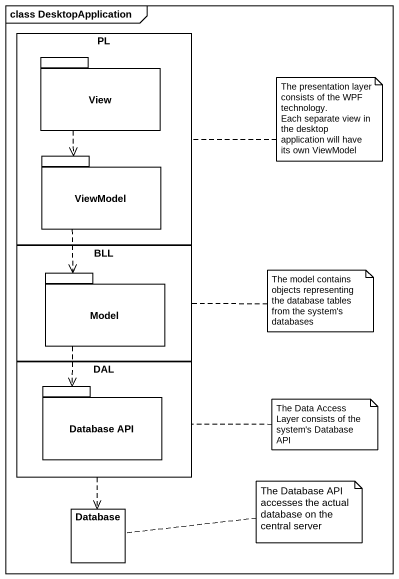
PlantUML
@startuml
mainframe class DesktopApplication
rectangle PL {
  package View {
  }
  package ViewModel {
  }
}
rectangle BLL {
  package Model {
  }
}
rectangle DAL {
  package "Database API" as Database_API {
  }
}
rectangle "Database" as Database_
View ..> ViewModel
ViewModel ..> Model
Model ..> Database_API
DAL ..> Database_
note right of PL
  The presentation layer consists of the WPF technology.
  Each separate view in the desktop application will have its own ViewModel
end note
note right of BLL : The model contains objects representing the database tables from the system's databases
note right of DAL : The Data Access Layer consists of the system's Database API
note right of Database_ : The Database API accesses the actual database on the central server
@enduml
